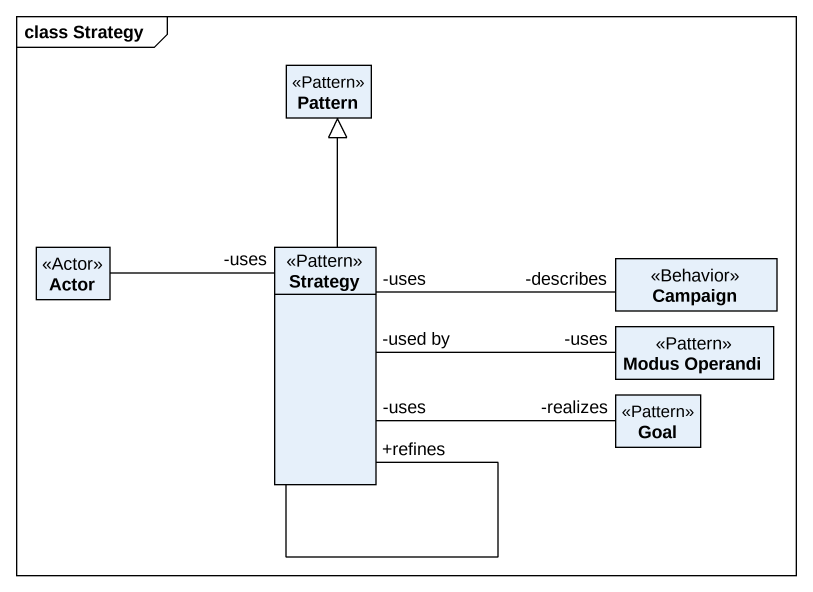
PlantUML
@startuml
mainframe class Strategy
hide circle
hide empty members
class Pattern <<Pattern>>
class "Actor" as Actor_ <<Actor>>
class Strategy <<Pattern>>
class Campaign <<Behavior>>
class "Modus Operandi" as Modus_Operandi <<Pattern>>
class Goal <<Pattern>>
Actor_ -right- "-uses" Strategy
Strategy -up-|> Pattern
Strategy -- "+refines" Strategy
Strategy "-used by" -right- "-uses" Modus_Operandi
Strategy "-uses" -right- "-realizes" Goal
Campaign "-describes" -left- "-uses" Strategy
@enduml
